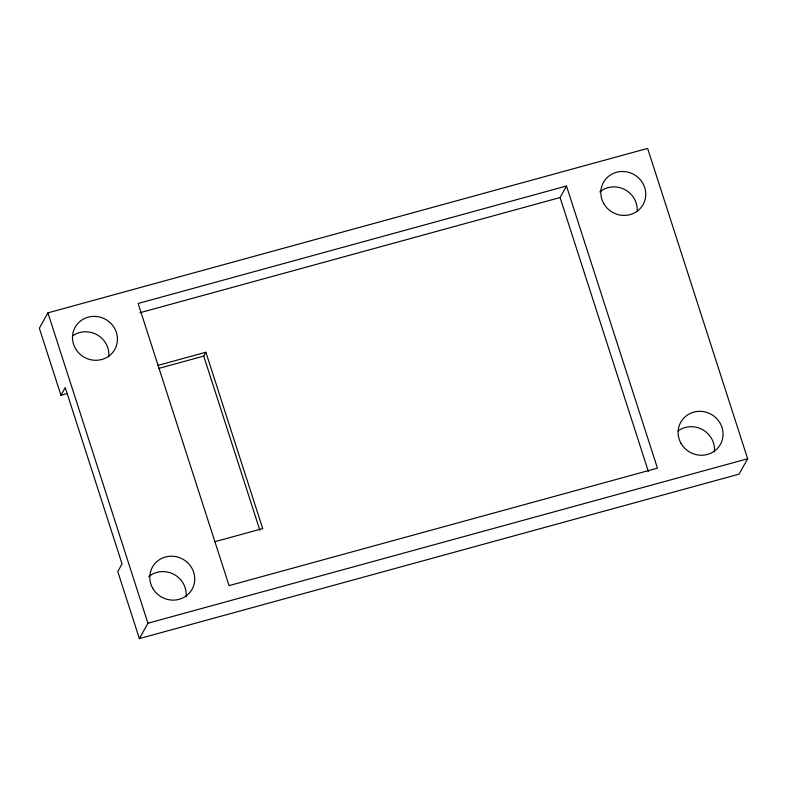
<?xml version="1.0" encoding="UTF-8"?>
<svg xmlns="http://www.w3.org/2000/svg" width="787" height="787" viewBox="0 0 787 787"><rect width="100%" height="100%" fill="white"/><g stroke="black" fill="none" stroke-linecap="round" stroke-linejoin="round"><path stroke-width="1.18" d="M60.943 395.251L65.223 387.558L122.064 563.905L117.775 571.588L139.378 638.601L739.091 474.138L747.65 458.762L647.622 148.399L47.909 312.862L39.35 328.238L60.943 395.251L66.846 393.628M158.895 368.385L203.735 356.088L205.879 352.242L262.71 528.589L214.92 541.692M139.378 638.601L147.936 623.225L747.65 458.762M139.997 312.734L560.078 197.537L566.502 185.998L657.43 468.147L229.066 585.617L138.128 303.467L566.502 185.998M158.089 365.355L205.879 352.242M560.078 197.537L648.38 471.521M203.735 356.088L259.818 530.104M47.909 312.862L147.936 623.225M599.792 191.89A22.705 21.721 29.1 0 1 624.534 189.441A22.705 21.721 29.1 0 1 637.175 210.936M677.981 431.01A22.705 21.721 29.1 0 1 702.87 429.84A22.705 21.721 29.1 0 1 714.37 451.905M72.374 336.069A22.705 21.721 29.1 0 1 97.254 334.888A22.705 21.721 29.1 0 1 108.754 356.964M148.763 576.605A22.705 21.721 29.1 0 1 174.025 574.431A22.705 21.721 29.1 0 1 186.047 596.782M603.757 203.597A22.705 21.721 29.1 0 0 642.694 205.25A22.705 21.721 29.1 0 0 623.422 171.517A22.705 21.721 29.1 0 0 603.757 203.597M681.05 443.425A22.705 21.721 29.1 0 0 719.987 445.078A22.705 21.721 29.1 0 0 700.715 411.345A22.705 21.721 29.1 0 0 681.05 443.425M152.737 588.312A22.705 21.721 29.1 0 0 191.664 589.965A22.705 21.721 29.1 0 0 172.402 556.222A22.705 21.721 29.1 0 0 152.737 588.312M75.444 348.484A22.705 21.721 29.1 0 0 114.371 350.136A22.705 21.721 29.1 0 0 95.109 316.394A22.705 21.721 29.1 0 0 75.444 348.484"/></g></svg>
